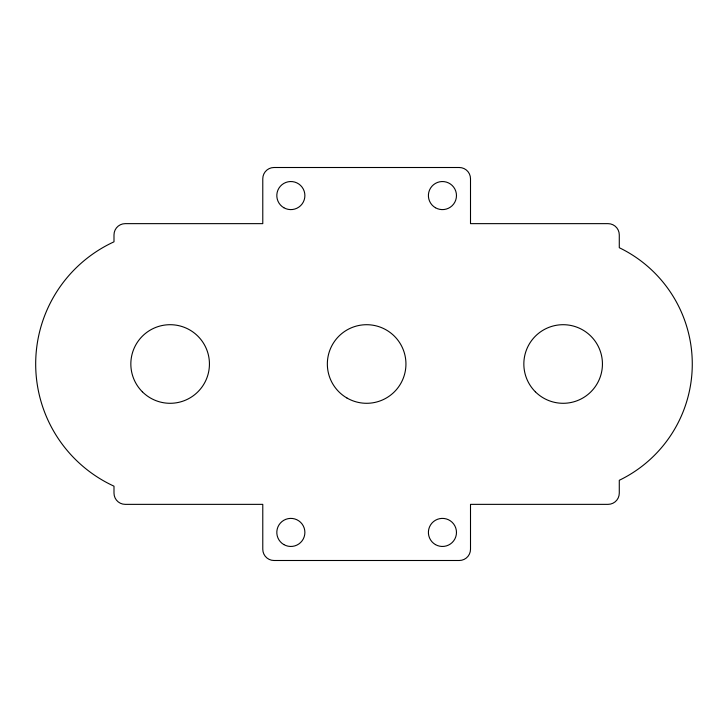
<?xml version="1.0" encoding="UTF-8"?>
<svg xmlns="http://www.w3.org/2000/svg" width="728" height="728" viewBox="0 0 728 728"><rect width="100%" height="100%" fill="white"/><g stroke="black" fill="none" stroke-linecap="round" stroke-linejoin="round"><path stroke-width="1.09" d="M459.277 167.504L274.001 167.504A11.229 11.229 0 0 0 262.781 178.724L262.781 223.642L125.225 223.642A11.229 11.229 0 0 0 113.996 234.871L113.996 241.823A134.462 134.462 0 0 0 113.996 486.177L113.996 493.129A11.229 11.229 0 0 0 125.225 504.358L262.781 504.358L262.781 549.276A11.229 11.229 0 0 0 274.001 560.496L459.277 560.496A11.229 11.229 0 0 0 470.506 549.276L470.506 504.358L608.053 504.358A11.229 11.229 0 0 0 619.282 493.129L619.282 480.289A129.129 129.129 0 0 0 619.282 247.711L619.282 234.871A11.229 11.229 0 0 0 608.053 223.642L470.506 223.642L470.506 178.724A11.229 11.229 0 0 0 459.277 167.504M283.829 544.58A14.032 14.032 0 0 0 304.886 532.432A14.032 14.032 0 0 0 283.829 520.274A14.032 14.032 0 0 0 283.829 544.58M283.829 207.726A14.032 14.032 0 0 0 304.886 195.568A14.032 14.032 0 0 0 283.829 183.42A14.032 14.032 0 0 0 283.829 207.726M435.417 207.726A14.032 14.032 0 0 0 456.474 195.568A14.032 14.032 0 0 0 435.417 183.42A14.032 14.032 0 0 0 435.417 207.726M435.417 544.58A14.032 14.032 0 0 0 456.474 532.432A14.032 14.032 0 0 0 435.417 520.274A14.032 14.032 0 0 0 435.417 544.58M346.992 398.034A39.303 39.303 0 0 0 405.942 364A39.303 39.303 0 0 0 346.992 329.966A39.303 39.303 0 0 0 346.992 398.034M142.351 391.791A39.303 39.303 0 0 0 208.099 374.174A39.303 39.303 0 0 0 159.969 326.035A39.303 39.303 0 0 0 142.351 391.791M535.353 391.791A39.303 39.303 0 0 0 601.101 374.174A39.303 39.303 0 0 0 552.971 326.035A39.303 39.303 0 0 0 535.353 391.791"/></g></svg>
